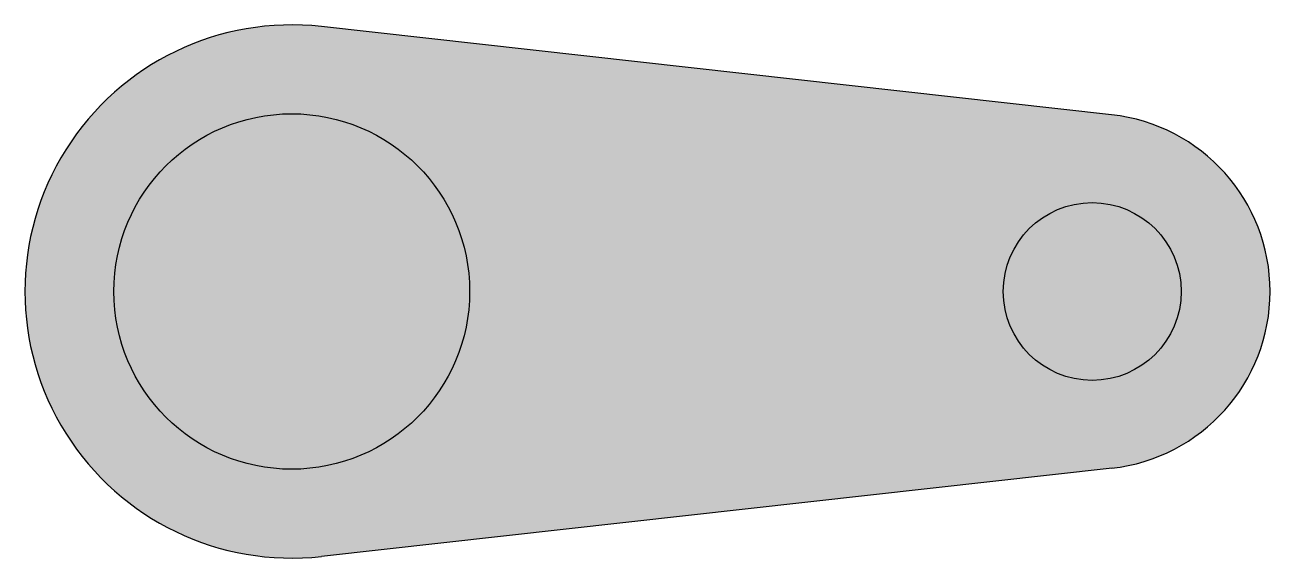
# Model space of a CAD drawing. Header units: inches. Extents: x 32 to 172, y 30 to 90.
import ezdxf

# ---------------------------------------------------------------- set-up
doc = ezdxf.new("R2010")
doc.units = ezdxf.units.IN
doc.header["$MEASUREMENT"] = 0

msp = doc.modelspace()

# ---------------------------------------------------------------- hatches: boundary and pattern name
h = msp.add_hatch(color=256)
h.set_gradient(color1=(0, 0, 255), color2=(255, 255, 0), tint=1, name='CYLINDER')
h.paths.add_polyline_path([(64.97, 89.97, 1.118035), (64.97, 30.35), (153.9, 40.29, 0.8944), (153.82, 80.04)])
h.paths.add_polyline_path([(81.64, 60.16, -1), (41.64, 60.16, -1)], flags=16)
h.paths.add_polyline_path([(161.64, 60.16, -1), (141.64, 60.16, -1)], flags=16)
h = msp.add_hatch(color=256)
h.set_gradient(color1=(205, 32, 39), color2=(255, 0, 255), tint=1, name='CYLINDER')
h.paths.add_polyline_path([(41.64, 60.16, 1), (81.64, 60.16, 1)])
h.paths.add_polyline_path([(141.64, 60.16, 1), (161.64, 60.16, 1)])

# ---------------------------------------------------------------- linework, layer by layer
for p, q in [((153.82, 80.04), (64.97, 89.97)), ((153.9, 40.29), (64.97, 30.35))]:
    msp.add_line(p, q)
for centre, radius in [((61.64, 60.16), 20), ((151.64, 60.16), 10)]:
    msp.add_circle(centre, radius)
for centre, radius, start, end in [((61.64, 60.16), 30, 83.6206, 276.3794), ((151.64, 60.16), 20, 276.2612, 83.7354)]:
    msp.add_arc(centre, radius, start, end)

doc.saveas('drawing.dxf')
